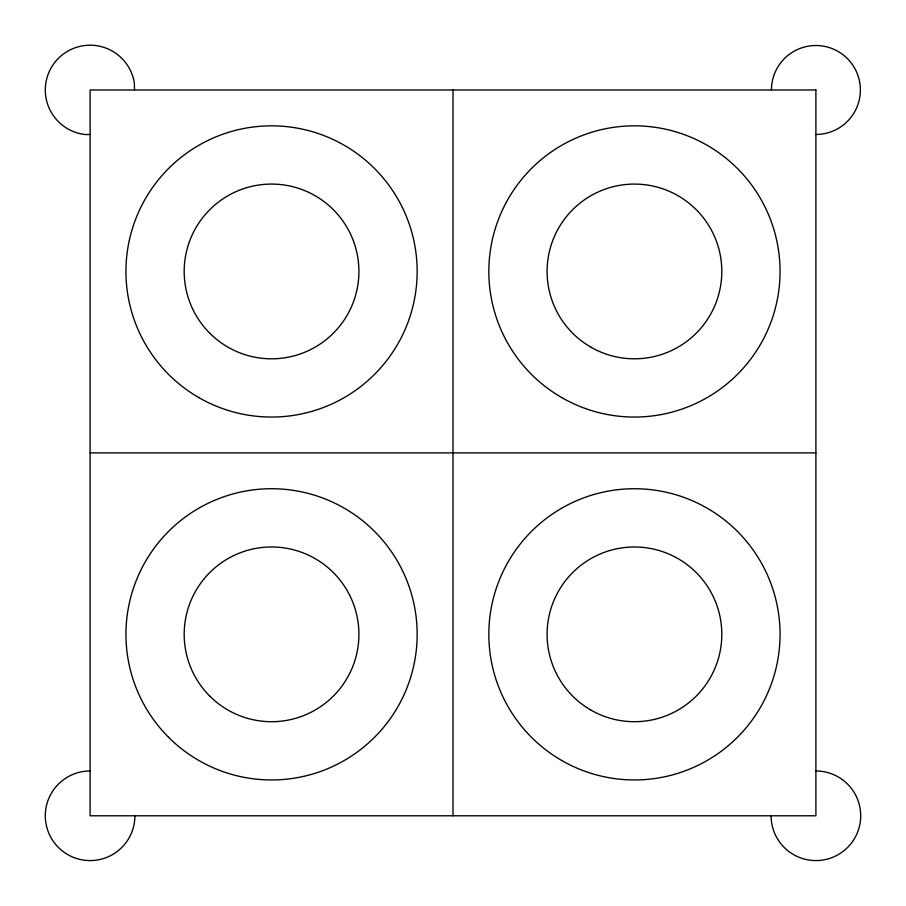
<?xml version="1.0" encoding="UTF-8"?>
<svg xmlns="http://www.w3.org/2000/svg" width="906" height="906" viewBox="0 0 906 906"><rect width="100%" height="100%" fill="white"/><g stroke="black" fill="none" stroke-linecap="round" stroke-linejoin="round"><path stroke-width="1.36" d="M90.102 134.439L85.674 134.575A44.802 44.802 0 0 1 45.3 89.468A44.802 44.802 0 0 1 86.716 45.323A44.802 44.802 0 0 1 134.315 82.729L134.541 89.988M90.102 452.887L815.898 452.887M453 89.988L453 815.785M815.898 770.983A44.802 44.802 0 0 1 860.7 815.785A44.802 44.802 0 0 1 815.898 860.587A44.802 44.802 0 0 1 771.097 815.785M134.903 815.785A44.802 44.802 0 0 1 90.102 860.587A44.802 44.802 0 0 1 45.3 815.785A44.802 44.802 0 0 1 90.102 770.983M771.425 89.988A44.473 44.473 0 0 1 815.898 45.515A44.473 44.473 0 0 1 860.372 89.988A44.473 44.473 0 0 1 815.898 134.462M815.898 89.988L90.102 89.988L90.102 815.785L815.898 815.785L815.898 89.988M561.641 397.541A145.606 145.606 0 0 0 780.055 271.438A145.606 145.606 0 0 0 561.641 145.345A145.606 145.606 0 0 0 561.641 397.541M590.769 347.1A87.361 87.361 0 0 0 721.81 271.438A87.361 87.361 0 0 0 590.769 195.787A87.361 87.361 0 0 0 590.769 347.1M198.742 397.541A145.606 145.606 0 0 0 417.156 271.438A145.606 145.606 0 0 0 198.742 145.345A145.606 145.606 0 0 0 198.742 397.541M209.773 333.215A87.361 87.361 0 0 0 355.933 294.054A87.361 87.361 0 0 0 248.935 187.055A87.361 87.361 0 0 0 209.773 333.215M168.595 737.303A145.606 145.606 0 0 0 412.196 672.025A145.606 145.606 0 0 0 233.861 493.691A145.606 145.606 0 0 0 168.595 737.303M209.773 696.114A87.361 87.361 0 0 0 355.933 656.952A87.361 87.361 0 0 0 248.935 549.953A87.361 87.361 0 0 0 209.773 696.114M561.641 760.44A145.606 145.606 0 0 0 780.055 634.336A145.606 145.606 0 0 0 561.641 508.243A145.606 145.606 0 0 0 561.641 760.44M590.769 709.998A87.361 87.361 0 0 0 721.81 634.336A87.361 87.361 0 0 0 590.769 558.685A87.361 87.361 0 0 0 590.769 709.998"/></g></svg>
